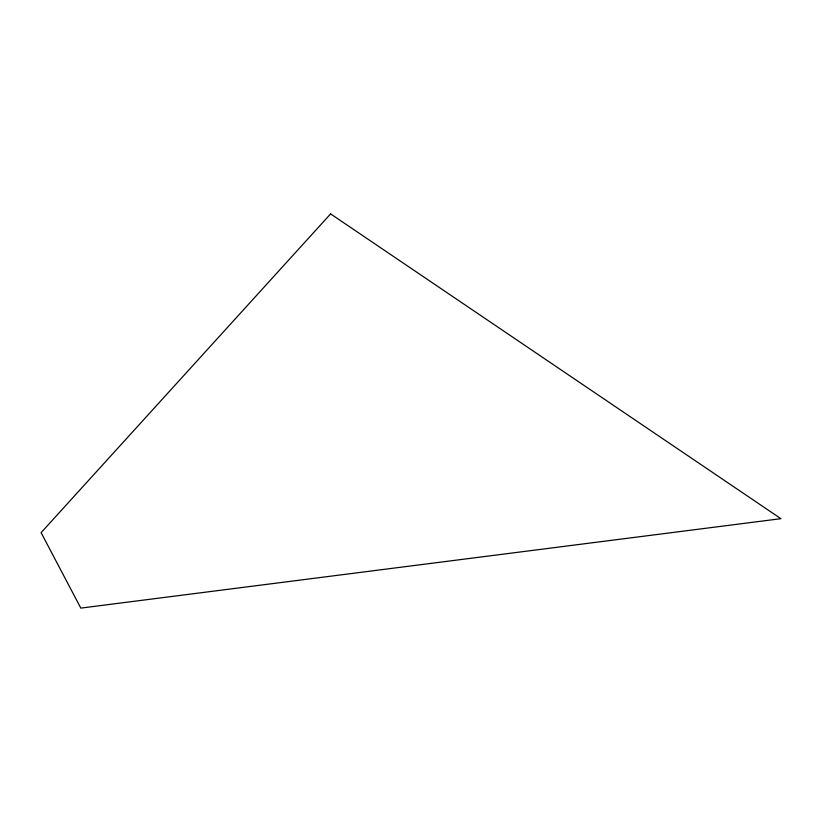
<?xml version="1.0" encoding="UTF-8"?>
<svg xmlns="http://www.w3.org/2000/svg" width="822" height="822" viewBox="0 0 822 822"><rect width="100%" height="100%" fill="white"/><g stroke="black" fill="none" stroke-linecap="round" stroke-linejoin="round"><path stroke-width="1.23" d="M330.608 213.895L41.1 532.656L80.813 608.105L780.9 518.682L330.608 213.895"/></g></svg>
